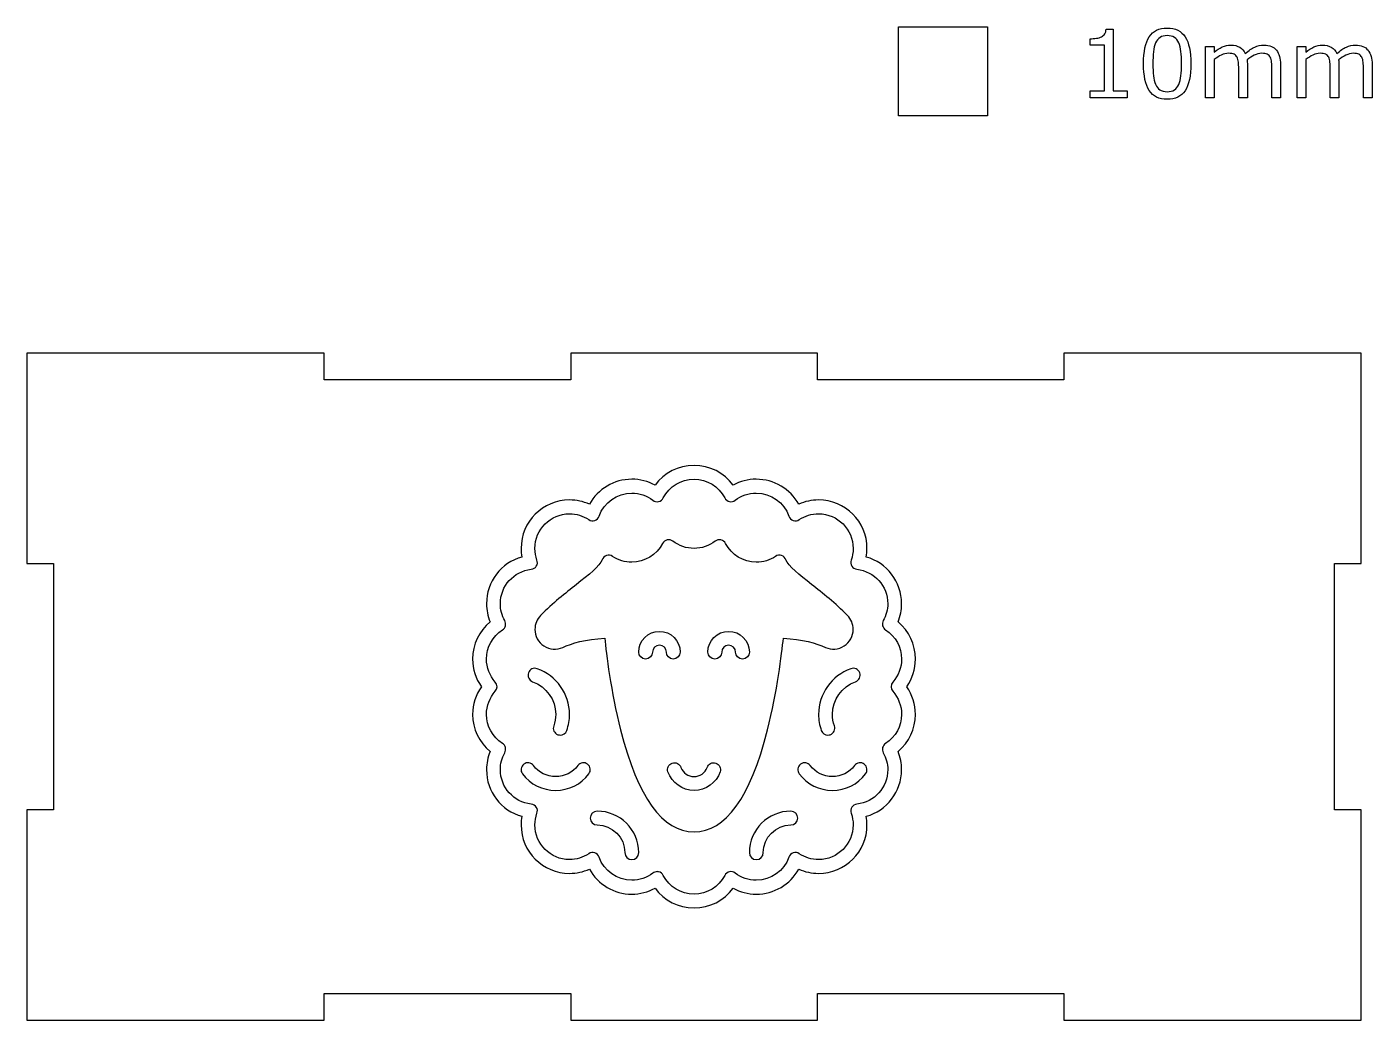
# Model space of a CAD drawing. Extents: x 0 to 15, y 10.5 to 18.
# Drawn here: x 0 to 5.95, y 13.58 to 17.98 of the extents above; entities that cross this region are included whole.
import ezdxf

# ---------------------------------------------------------------- set-up
doc = ezdxf.new("R2010")
doc.units = 0
doc.layers.get('0').update_dxf_attribs({"linetype": 'CONTINUOUS'})

msp = doc.modelspace()

# ---------------------------------------------------------------- linework, layer by layer
at = {"color": 7}
for p, q in [((3.857796, 17.980536), (4.251497, 17.980536)), ((3.857796, 17.586835), (3.857796, 17.980536)), ((4.251497, 17.980536), (4.251497, 17.586835)), ((4.70602, 17.90035), (4.70602, 17.92802)), ((4.776617, 17.970337), (4.808152, 17.970337)), ((4.808152, 17.970337), (4.808152, 17.697308)), ((4.76909, 17.90035), (4.70602, 17.90035)), ((4.76909, 17.697307), (4.76909, 17.90035)), ((5.216877, 17.666383), (5.216877, 17.893637)), ((5.216877, 17.893637), (5.255126, 17.893637)), ((5.255126, 17.893637), (5.255126, 17.868409)), ((5.62215, 17.666383), (5.62215, 17.893637)), ((5.62215, 17.893637), (5.660399, 17.893637)), ((5.660399, 17.893637), (5.660399, 17.868409)), ((5.151779, 17.817953), (5.151779, 17.817953)), ((5.255126, 17.83606), (5.255126, 17.666383)), ((5.401815, 17.81185), (5.401815, 17.666383)), ((5.548501, 17.813884), (5.548506, 17.666383)), ((5.660399, 17.83606), (5.660399, 17.666383)), ((5.807087, 17.81185), (5.807087, 17.666383)), ((5.953774, 17.813884), (5.953778, 17.666383)), ((5.363566, 17.666383), (5.363566, 17.795777)), ((5.510257, 17.666383), (5.510257, 17.795777)), ((5.768839, 17.666383), (5.768839, 17.795777)), ((5.91553, 17.666383), (5.91553, 17.795777)), ((4.70602, 17.666383), (4.70602, 17.697307)), ((4.70602, 17.697307), (4.76909, 17.697307)), ((4.808152, 17.697308), (4.870001, 17.697308)), ((4.870001, 17.697308), (4.870001, 17.666383)), ((5.09827, 17.725587), (5.098272, 17.725587)), ((4.870001, 17.666383), (4.70602, 17.666383)), ((5.255126, 17.666383), (5.216877, 17.666383)), ((5.401815, 17.666383), (5.363566, 17.666383)), ((5.548506, 17.666383), (5.510257, 17.666383)), ((5.660399, 17.666383), (5.62215, 17.666383)), ((5.807087, 17.666383), (5.768839, 17.666383)), ((5.953778, 17.666383), (5.91553, 17.666383)), ((4.251497, 17.586835), (3.857796, 17.586835)), ((3.631719, 15.374435), (3.631719, 15.374435)), ((2.799644, 15.242771), (2.799644, 15.242771)), ((3.34802, 15.273237), (3.34802, 15.273237)), ((3.16708, 15.181531), (3.16708, 15.181531)), ((3.932572, 15.181531), (3.932572, 15.181531)), ((2.238286, 15.080946), (2.238286, 15.080946)), ((3.832324, 15.038614), (3.832324, 15.038614)), ((3.503897, 14.936574), (3.503897, 14.936574)), ((2.48123, 14.716112), (2.48123, 14.716112)), ((3.706002, 14.716112), (3.706002, 14.716112)), ((3.068248, 14.681435), (3.068248, 14.681435)), ((2.524067, 14.507898), (2.524067, 14.507898)), ((3.381418, 14.507898), (3.381418, 14.507898))]:
    msp.add_line(p, q, dxfattribs=at)
at = {"color": 1}
for p, q in [((0, 16.535433), (0, 15.604803)), ((0.224016, 16.535433), (0, 16.535433)), ((1.315512, 16.535433), (0.224016, 16.535433)), ((1.315512, 16.417323), (1.315512, 16.535433)), ((3.498504, 16.535433), (2.407008, 16.535433)), ((2.407008, 16.535433), (2.407008, 16.417323)), ((3.498504, 16.417323), (3.498504, 16.535433)), ((5.905512, 16.535433), (4.59, 16.535433)), ((4.59, 16.535433), (4.59, 16.417323)), ((5.905512, 15.604803), (5.905512, 16.535433)), ((2.407008, 16.417323), (1.315512, 16.417323)), ((4.59, 16.417323), (3.498504, 16.417323)), ((0, 15.604803), (0.11811, 15.604803)), ((0.11811, 15.604803), (0.11811, 14.513307)), ((5.787402, 14.513307), (5.787402, 15.604803)), ((5.787402, 15.604803), (5.905512, 15.604803)), ((0.11811, 14.513307), (0, 14.513307)), ((0, 14.513307), (0, 13.582677)), ((5.905512, 14.513307), (5.787402, 14.513307)), ((5.905512, 13.582677), (5.905512, 14.513307)), ((1.315512, 13.582677), (1.315512, 13.700787)), ((1.315512, 13.700787), (2.407008, 13.700787)), ((2.407008, 13.700787), (2.407008, 13.582677)), ((3.498504, 13.582677), (3.498504, 13.700787)), ((3.498504, 13.700787), (4.59, 13.700787)), ((4.59, 13.700787), (4.59, 13.582677)), ((0, 13.582677), (1.315512, 13.582677)), ((2.407008, 13.582677), (3.498504, 13.582677)), ((4.59, 13.582677), (5.681496, 13.582677)), ((5.681496, 13.582677), (5.905512, 13.582677))]:
    msp.add_line(p, q, dxfattribs=at)
at = {"color": 7}
for points in [[(4.70602, 17.92802), (4.714565, 17.92802), (4.72372, 17.928698), (4.733486, 17.930054)], [(4.733486, 17.930054), (4.743251, 17.931546), (4.750643, 17.933648), (4.755662, 17.936361)], [(4.755662, 17.936361), (4.761901, 17.939752), (4.766784, 17.944024), (4.77031, 17.949179)], [(4.77031, 17.949179), (4.773972, 17.954468), (4.776075, 17.961521), (4.776617, 17.970337)], [(4.942226, 17.817546), (4.942226, 17.871393), (4.950703, 17.911133), (4.967657, 17.936768)], [(4.967657, 17.936768), (4.984611, 17.962538), (5.01106, 17.975423), (5.047002, 17.975423)], [(5.015264, 17.93392), (5.00699, 17.92863), (5.000412, 17.920628), (4.99553, 17.909913)], [(5.047002, 17.941854), (5.034253, 17.941854), (5.023673, 17.939209), (5.015264, 17.93392)], [(5.047002, 17.975423), (5.083352, 17.975423), (5.109868, 17.962335), (5.126551, 17.936158)], [(5.078537, 17.93392), (5.070399, 17.939209), (5.059887, 17.941854), (5.047002, 17.941854)], [(5.098068, 17.910319), (5.093321, 17.920763), (5.08681, 17.92863), (5.078537, 17.93392)], [(5.126551, 17.936158), (5.14337, 17.910116), (5.151779, 17.870715), (5.151779, 17.817953)], [(4.985967, 17.870647), (4.98434, 17.854506), (4.983526, 17.836806), (4.983526, 17.817546)], [(4.99553, 17.909913), (4.990918, 17.899876), (4.987731, 17.886787), (4.985967, 17.870647)], [(5.107834, 17.871664), (5.106207, 17.886855), (5.102951, 17.89974), (5.098068, 17.910319)], [(5.11048, 17.817953), (5.11048, 17.838569), (5.109598, 17.856473), (5.107834, 17.871664)], [(5.255126, 17.868409), (5.267062, 17.87831), (5.27893, 17.886041), (5.29073, 17.891602)], [(5.317992, 17.863526), (5.307548, 17.863526), (5.297037, 17.860949), (5.286457, 17.855795)], [(5.29073, 17.891602), (5.302665, 17.897163), (5.315347, 17.899944), (5.328775, 17.899944)], [(5.34322, 17.85905), (5.337387, 17.862034), (5.328978, 17.863526), (5.317992, 17.863526)], [(5.328775, 17.899944), (5.344237, 17.899944), (5.357326, 17.896688), (5.368041, 17.890178)], [(5.368041, 17.890178), (5.378891, 17.883668), (5.386961, 17.874648), (5.392251, 17.863119)], [(5.392251, 17.863119), (5.407713, 17.87614), (5.421819, 17.885499), (5.434569, 17.891195)], [(5.464683, 17.863526), (5.453969, 17.863526), (5.443254, 17.860813), (5.432539, 17.855388)], [(5.434569, 17.891195), (5.447318, 17.897027), (5.460949, 17.899944), (5.475462, 17.899944)], [(5.489911, 17.85905), (5.484079, 17.862034), (5.47567, 17.863526), (5.464683, 17.863526)], [(5.475462, 17.899944), (5.500419, 17.899944), (5.518797, 17.892348), (5.530597, 17.877157)], [(5.530597, 17.877157), (5.542533, 17.862102), (5.548501, 17.841011), (5.548501, 17.813884)], [(5.660399, 17.868409), (5.672335, 17.87831), (5.684202, 17.886041), (5.696002, 17.891602)], [(5.723265, 17.863526), (5.712821, 17.863526), (5.702309, 17.860949), (5.69173, 17.855795)], [(5.696002, 17.891602), (5.707938, 17.897163), (5.72062, 17.899944), (5.734048, 17.899944)], [(5.748493, 17.85905), (5.74266, 17.862034), (5.734251, 17.863526), (5.723265, 17.863526)], [(5.734048, 17.899944), (5.74951, 17.899944), (5.762598, 17.896688), (5.773313, 17.890178)], [(5.773313, 17.890178), (5.784164, 17.883668), (5.792234, 17.874648), (5.797524, 17.863119)], [(5.797524, 17.863119), (5.812986, 17.87614), (5.827092, 17.885499), (5.839842, 17.891195)], [(5.869956, 17.863526), (5.859241, 17.863526), (5.848526, 17.860813), (5.837811, 17.855388)], [(5.839842, 17.891195), (5.852591, 17.897027), (5.866222, 17.899944), (5.880735, 17.899944)], [(5.895183, 17.85905), (5.889351, 17.862034), (5.880942, 17.863526), (5.869956, 17.863526)], [(5.880735, 17.899944), (5.905691, 17.899944), (5.92407, 17.892348), (5.93587, 17.877157)], [(5.93587, 17.877157), (5.947806, 17.862102), (5.953774, 17.841011), (5.953774, 17.813884)], [(4.96725, 17.698732), (4.950567, 17.724502), (4.942226, 17.764107), (4.942226, 17.817546)], [(4.983526, 17.817546), (4.983526, 17.796388), (4.984272, 17.778687), (4.985763, 17.764446)], [(5.107834, 17.764242), (5.109598, 17.779162), (5.11048, 17.797066), (5.11048, 17.817953)], [(5.151779, 17.817953), (5.151779, 17.763564), (5.143234, 17.72362), (5.126144, 17.698121)], [(5.286457, 17.855795), (5.276014, 17.850641), (5.26557, 17.844063), (5.255126, 17.83606)], [(5.356647, 17.846029), (5.353528, 17.851862), (5.349052, 17.856202), (5.34322, 17.85905)], [(5.362141, 17.82426), (5.361327, 17.833348), (5.359496, 17.840604), (5.356647, 17.846029)], [(5.363566, 17.795777), (5.363566, 17.805814), (5.363091, 17.815308), (5.362141, 17.82426)], [(5.432539, 17.855388), (5.421824, 17.850098), (5.411109, 17.843317), (5.400393, 17.835043)], [(5.400393, 17.835043), (5.4008, 17.831923), (5.401139, 17.828261), (5.401409, 17.824057)], [(5.401409, 17.824057), (5.401679, 17.819988), (5.401815, 17.815919), (5.401815, 17.81185)], [(5.503339, 17.845826), (5.50022, 17.851658), (5.495744, 17.856066), (5.489911, 17.85905)], [(5.508832, 17.824057), (5.508019, 17.833144), (5.506188, 17.8404), (5.503339, 17.845826)], [(5.510257, 17.795777), (5.510257, 17.805543), (5.509782, 17.814969), (5.508832, 17.824057)], [(5.69173, 17.855795), (5.681286, 17.850641), (5.670843, 17.844063), (5.660399, 17.83606)], [(5.76192, 17.846029), (5.758801, 17.851862), (5.754325, 17.856202), (5.748493, 17.85905)], [(5.767413, 17.82426), (5.7666, 17.833348), (5.764769, 17.840604), (5.76192, 17.846029)], [(5.768839, 17.795777), (5.768839, 17.805814), (5.768364, 17.815308), (5.767413, 17.82426)], [(5.837811, 17.855388), (5.827096, 17.850098), (5.816381, 17.843317), (5.805666, 17.835043)], [(5.805666, 17.835043), (5.806073, 17.831923), (5.806411, 17.828261), (5.806681, 17.824057)], [(5.806681, 17.824057), (5.806952, 17.819988), (5.807087, 17.815919), (5.807087, 17.81185)], [(5.908611, 17.845826), (5.905492, 17.851658), (5.901016, 17.856066), (5.895183, 17.85905)], [(5.914104, 17.824057), (5.913291, 17.833144), (5.91146, 17.8404), (5.908611, 17.845826)], [(5.91553, 17.795777), (5.91553, 17.805543), (5.915054, 17.814969), (5.914104, 17.824057)], [(4.985763, 17.764446), (4.987253, 17.750204), (4.990441, 17.737455), (4.995325, 17.726197)], [(5.098272, 17.725587), (5.103019, 17.736573), (5.106206, 17.749458), (5.107834, 17.764242)], [(5.047002, 17.660076), (5.010652, 17.660076), (4.984068, 17.672961), (4.96725, 17.698732)], [(4.995325, 17.726197), (4.999801, 17.715618), (5.006108, 17.707548), (5.014246, 17.701987)], [(5.014246, 17.701987), (5.022519, 17.696426), (5.033438, 17.693645), (5.047001, 17.693645)], [(5.047001, 17.693645), (5.059751, 17.693645), (5.07033, 17.69629), (5.078739, 17.70158)], [(5.126144, 17.698121), (5.10919, 17.672758), (5.082809, 17.660076), (5.047002, 17.660076)], [(5.078739, 17.70158), (5.087149, 17.70687), (5.093659, 17.714872), (5.09827, 17.725587)], [(2.952742, 16.038883), (2.883588, 16.038883), (2.819991, 16.006043), (2.779979, 15.951387)], [(3.125506, 15.951387), (3.085494, 16.006043), (3.021897, 16.038883), (2.952742, 16.038883)], [(2.677165, 15.977643), (2.598381, 15.977643), (2.526807, 15.934316), (2.489551, 15.866953)], [(2.779979, 15.951387), (2.748639, 15.968687), (2.713649, 15.977643), (2.677165, 15.977643)], [(2.816646, 15.894664), (2.843078, 15.945799), (2.895223, 15.977643), (2.952742, 15.977643)], [(2.952742, 15.977643), (3.010262, 15.977643), (3.062407, 15.945799), (3.088839, 15.894664)], [(3.22832, 15.977643), (3.191836, 15.977643), (3.156846, 15.968687), (3.125506, 15.951387)], [(3.415934, 15.866953), (3.378678, 15.934316), (3.307104, 15.977643), (3.22832, 15.977643)], [(2.532686, 15.813981), (2.554181, 15.87522), (2.612244, 15.916404), (2.677165, 15.916404)], [(2.677165, 15.916404), (2.711337, 15.916404), (2.743687, 15.905381), (2.770701, 15.884483)], [(3.134784, 15.884483), (3.161798, 15.905381), (3.194148, 15.916404), (3.22832, 15.916404)], [(3.22832, 15.916404), (3.293241, 15.916404), (3.351304, 15.87522), (3.372799, 15.813981)], [(2.401588, 15.885784), (2.283404, 15.885784), (2.18725, 15.789638), (2.18725, 15.671446)], [(2.489551, 15.866953), (2.46207, 15.879354), (2.4322, 15.885784), (2.401588, 15.885784)], [(2.770701, 15.884483), (2.777896, 15.878895), (2.787189, 15.876828), (2.796054, 15.878818)], [(2.796054, 15.878818), (2.804926, 15.880732), (2.812474, 15.88655), (2.816646, 15.894664)], [(3.088839, 15.894664), (3.093011, 15.88655), (3.100559, 15.880732), (3.109431, 15.878818)], [(3.109431, 15.878818), (3.118295, 15.876828), (3.127589, 15.878895), (3.134784, 15.884483)], [(3.503897, 15.885784), (3.473285, 15.885784), (3.443415, 15.879354), (3.415934, 15.866953)], [(3.718235, 15.671446), (3.718235, 15.789638), (3.622081, 15.885784), (3.503897, 15.885784)], [(2.24849, 15.671446), (2.24849, 15.75588), (2.31717, 15.824545), (2.401588, 15.824545)], [(2.401588, 15.824545), (2.432078, 15.824545), (2.461526, 15.815589), (2.486741, 15.798671)], [(2.486741, 15.798671), (2.494595, 15.793389), (2.504455, 15.792088), (2.513465, 15.795073)], [(2.513465, 15.795073), (2.522459, 15.798059), (2.529555, 15.805025), (2.532686, 15.813981)], [(3.372799, 15.813981), (3.375929, 15.805025), (3.383026, 15.798059), (3.39202, 15.795073)], [(3.39202, 15.795073), (3.401022, 15.792088), (3.410882, 15.793389), (3.418743, 15.798671)], [(3.418743, 15.798671), (3.443959, 15.815589), (3.473407, 15.824545), (3.503897, 15.824545)], [(3.503897, 15.824545), (3.588315, 15.824545), (3.656995, 15.75588), (3.656995, 15.671446)], [(2.18725, 15.671446), (2.18725, 15.658433), (2.188406, 15.645573), (2.19071, 15.632942)], [(2.25753, 15.619546), (2.251529, 15.636157), (2.24849, 15.65361), (2.24849, 15.671446)], [(2.813262, 15.693186), (2.78683, 15.642051), (2.734684, 15.610207), (2.677165, 15.610207)], [(2.833854, 15.709109), (2.824974, 15.707118), (2.817434, 15.701301), (2.813262, 15.693186)], [(2.859207, 15.703367), (2.852019, 15.708955), (2.842741, 15.711022), (2.833854, 15.709109)], [(2.952742, 15.671446), (2.918571, 15.671446), (2.886221, 15.682469), (2.859207, 15.703367)], [(3.046278, 15.703367), (3.019264, 15.682469), (2.986914, 15.671446), (2.952742, 15.671446)], [(3.071631, 15.709109), (3.062767, 15.711022), (3.053474, 15.708955), (3.046278, 15.703367)], [(3.092223, 15.693186), (3.088051, 15.701301), (3.080511, 15.707118), (3.071631, 15.709109)], [(3.22832, 15.610207), (3.170801, 15.610207), (3.118655, 15.642051), (3.092223, 15.693186)], [(3.656995, 15.671446), (3.656995, 15.65361), (3.653956, 15.636157), (3.647955, 15.619546)], [(3.714775, 15.632942), (3.717079, 15.645573), (3.718235, 15.658433), (3.718235, 15.671446)], [(2.19071, 15.632942), (2.099395, 15.607681), (2.034152, 15.524319), (2.034152, 15.426489)], [(2.25469, 15.592907), (2.259674, 15.600868), (2.260722, 15.610666), (2.25753, 15.619546)], [(2.546067, 15.620771), (2.536636, 15.593902), (2.486068, 15.55402), (2.432529, 15.511841)], [(2.565289, 15.639678), (2.556294, 15.636693), (2.549198, 15.629727), (2.546067, 15.620771)], [(2.592012, 15.636081), (2.58415, 15.641363), (2.574275, 15.642664), (2.565289, 15.639678)], [(2.677165, 15.610207), (2.646676, 15.610207), (2.617227, 15.619163), (2.592012, 15.636081)], [(3.313473, 15.636081), (3.288258, 15.619163), (3.258809, 15.610207), (3.22832, 15.610207)], [(3.340196, 15.639678), (3.331202, 15.642664), (3.321335, 15.641363), (3.313473, 15.636081)], [(3.359418, 15.620771), (3.356287, 15.629727), (3.349191, 15.636693), (3.340196, 15.639678)], [(3.472956, 15.511841), (3.419417, 15.55402), (3.368849, 15.593902), (3.359418, 15.620771)], [(3.647955, 15.619546), (3.644763, 15.610666), (3.645811, 15.600868), (3.650795, 15.592907)], [(3.871333, 15.426489), (3.871333, 15.524319), (3.80609, 15.607681), (3.714775, 15.632942)], [(2.095391, 15.426489), (2.095391, 15.504952), (2.154112, 15.570325), (2.231986, 15.578669)], [(2.231986, 15.578669), (2.241332, 15.579664), (2.249699, 15.584946), (2.25469, 15.592907)], [(3.650795, 15.592907), (3.655786, 15.584946), (3.664153, 15.579664), (3.673499, 15.578669)], [(3.673499, 15.578669), (3.751373, 15.570325), (3.810094, 15.504952), (3.810094, 15.426489)], [(2.432529, 15.511841), (2.383163, 15.472954), (2.327198, 15.428785), (2.273766, 15.374435)], [(3.631719, 15.374435), (3.578287, 15.428785), (3.522322, 15.472954), (3.472956, 15.511841)], [(2.034152, 15.426489), (2.034152, 15.398855), (2.039526, 15.37145), (2.049844, 15.346036)], [(2.11508, 15.351394), (2.102204, 15.374206), (2.095391, 15.400233), (2.095391, 15.426489)], [(3.810094, 15.426489), (3.810094, 15.400233), (3.803281, 15.374206), (3.790405, 15.351394)], [(3.85564, 15.346036), (3.865959, 15.37145), (3.871333, 15.398855), (3.871333, 15.426489)], [(2.273766, 15.374435), (2.257461, 15.357824), (2.24849, 15.335931), (2.24849, 15.312813)], [(3.656995, 15.312813), (3.656995, 15.335931), (3.648024, 15.357824), (3.631719, 15.374435)], [(2.049844, 15.346036), (2.001243, 15.305541), (1.972912, 15.245756), (1.972912, 15.181531)], [(2.034152, 15.181531), (2.034152, 15.233968), (2.060607, 15.282194), (2.104914, 15.310593)], [(2.104914, 15.310593), (2.118609, 15.31932), (2.123071, 15.337233), (2.11508, 15.351394)], [(2.24849, 15.312813), (2.24849, 15.282959), (2.263447, 15.255478), (2.288494, 15.23925)], [(2.707785, 15.212151), (2.707785, 15.262827), (2.748991, 15.30401), (2.799644, 15.30401)], [(2.799644, 15.30401), (2.850297, 15.30401), (2.891503, 15.262827), (2.891503, 15.212151)], [(3.013982, 15.212151), (3.013982, 15.262827), (3.055188, 15.30401), (3.105841, 15.30401)], [(3.105841, 15.30401), (3.156493, 15.30401), (3.1977, 15.262827), (3.1977, 15.212151)], [(3.616991, 15.23925), (3.642038, 15.255478), (3.656995, 15.282959), (3.656995, 15.312813)], [(3.790405, 15.351394), (3.782413, 15.337233), (3.786876, 15.31932), (3.800571, 15.310593)], [(3.800571, 15.310593), (3.844878, 15.282194), (3.871333, 15.233968), (3.871333, 15.181531)], [(3.932572, 15.181531), (3.932572, 15.245756), (3.904242, 15.305541), (3.85564, 15.346036)], [(2.371619, 15.232896), (2.410866, 15.250502), (2.473659, 15.270941), (2.557465, 15.273237)], [(2.557465, 15.273237), (2.564186, 15.207482), (2.584403, 15.0367), (2.627401, 14.867756)], [(2.799644, 15.242771), (2.782757, 15.242771), (2.769024, 15.229068), (2.769024, 15.212151)], [(2.830264, 15.212151), (2.830264, 15.229068), (2.816531, 15.242771), (2.799644, 15.242771)], [(3.105841, 15.242771), (3.088954, 15.242771), (3.075221, 15.229068), (3.075221, 15.212151)], [(3.136461, 15.212151), (3.136461, 15.229068), (3.122728, 15.242771), (3.105841, 15.242771)], [(3.278084, 14.867756), (3.321082, 15.0367), (3.341299, 15.207482), (3.34802, 15.273237)], [(3.34802, 15.273237), (3.431818, 15.270941), (3.494627, 15.250502), (3.533873, 15.232896)], [(2.288494, 15.23925), (2.313457, 15.223098), (2.344521, 15.220725), (2.371619, 15.232896)], [(2.738405, 15.181531), (2.721495, 15.181531), (2.707785, 15.195234), (2.707785, 15.212151)], [(2.769024, 15.212151), (2.769024, 15.195234), (2.755314, 15.181531), (2.738405, 15.181531)], [(2.860883, 15.181531), (2.843974, 15.181531), (2.830264, 15.195234), (2.830264, 15.212151)], [(2.891503, 15.212151), (2.891503, 15.195234), (2.877793, 15.181531), (2.860883, 15.181531)], [(3.044602, 15.181531), (3.027692, 15.181531), (3.013982, 15.195234), (3.013982, 15.212151)], [(3.075221, 15.212151), (3.075221, 15.195234), (3.061511, 15.181531), (3.044602, 15.181531)], [(3.16708, 15.181531), (3.150171, 15.181531), (3.136461, 15.195234), (3.136461, 15.212151)], [(3.1977, 15.212151), (3.1977, 15.195234), (3.18399, 15.181531), (3.16708, 15.181531)], [(3.533873, 15.232896), (3.560957, 15.220725), (3.592036, 15.223174), (3.616991, 15.23925)], [(1.972912, 15.181531), (1.972912, 15.137439), (1.986423, 15.094801), (2.011371, 15.059053)], [(2.073161, 15.079491), (2.048007, 15.107585), (2.034152, 15.143793), (2.034152, 15.181531)], [(2.258694, 15.13874), (2.242748, 15.144328), (2.225265, 15.135985), (2.219623, 15.120062)], [(2.401588, 14.936574), (2.401588, 15.027285), (2.344169, 15.108503), (2.258694, 15.13874)], [(3.646791, 15.13874), (3.561316, 15.108503), (3.503897, 15.027285), (3.503897, 14.936574)], [(3.685862, 15.120062), (3.680228, 15.135985), (3.662721, 15.144328), (3.646791, 15.13874)], [(3.871333, 15.181531), (3.871333, 15.143793), (3.857478, 15.107585), (3.832324, 15.079491)], [(3.894114, 15.059053), (3.919061, 15.094801), (3.932572, 15.137439), (3.932572, 15.181531)], [(2.073161, 15.038614), (2.083572, 15.05025), (2.083572, 15.067856), (2.073161, 15.079491)], [(2.219623, 15.120062), (2.213989, 15.10414), (2.22234, 15.08661), (2.238286, 15.080946)], [(2.238286, 15.080946), (2.299334, 15.059359), (2.340349, 15.001335), (2.340349, 14.936574)], [(3.565136, 14.936574), (3.565136, 15.001335), (3.606151, 15.059359), (3.667199, 15.080946)], [(3.667199, 15.080946), (3.683144, 15.08661), (3.691496, 15.10414), (3.685862, 15.120062)], [(3.832324, 15.079491), (3.821913, 15.067856), (3.821913, 15.05025), (3.832324, 15.038614)], [(2.011371, 15.059053), (1.986423, 15.023304), (1.972912, 14.980666), (1.972912, 14.936574)], [(2.034152, 14.936574), (2.034152, 14.974313), (2.048007, 15.01052), (2.073161, 15.038614)], [(3.832324, 15.038614), (3.857478, 15.01052), (3.871333, 14.974313), (3.871333, 14.936574)], [(3.932572, 14.936574), (3.932572, 14.980666), (3.919061, 15.023304), (3.894114, 15.059053)], [(1.972912, 14.936574), (1.972912, 14.872349), (2.001243, 14.812564), (2.049844, 14.77207)], [(2.104914, 14.807512), (2.060607, 14.835912), (2.034152, 14.884138), (2.034152, 14.936574)], [(2.331645, 14.885516), (2.326011, 14.869593), (2.33437, 14.852064), (2.350315, 14.846475)], [(2.340349, 14.936574), (2.340349, 14.919044), (2.337417, 14.901897), (2.331645, 14.885516)], [(2.389386, 14.865154), (2.397477, 14.888042), (2.401588, 14.912078), (2.401588, 14.936574)], [(3.503897, 14.936574), (3.503897, 14.912078), (3.508007, 14.888042), (3.516099, 14.865154)], [(3.555169, 14.846475), (3.571115, 14.852064), (3.579474, 14.869593), (3.57384, 14.885516)], [(3.57384, 14.885516), (3.568068, 14.901897), (3.565136, 14.919044), (3.565136, 14.936574)], [(3.871333, 14.936574), (3.871333, 14.884138), (3.844878, 14.835912), (3.800571, 14.807512)], [(3.85564, 14.77207), (3.904242, 14.812564), (3.932572, 14.872349), (3.932572, 14.936574)], [(2.350315, 14.846475), (2.353684, 14.845251), (2.357128, 14.844715), (2.360512, 14.844715)], [(2.360512, 14.844715), (2.373127, 14.844715), (2.384946, 14.852599), (2.389386, 14.865154)], [(2.627401, 14.867756), (2.703674, 14.568066), (2.81314, 14.416039), (2.952742, 14.416039)], [(2.952742, 14.416039), (3.092345, 14.416039), (3.201811, 14.568066), (3.278084, 14.867756)], [(3.516099, 14.865154), (3.520546, 14.852599), (3.532358, 14.844715), (3.544973, 14.844715)], [(3.544973, 14.844715), (3.548357, 14.844715), (3.551801, 14.845251), (3.555169, 14.846475)], [(2.049844, 14.77207), (2.039526, 14.746655), (2.034152, 14.719251), (2.034152, 14.691616)], [(2.095391, 14.691616), (2.095391, 14.717873), (2.102204, 14.7439), (2.11508, 14.766711)], [(2.11508, 14.766711), (2.123071, 14.780873), (2.118609, 14.798785), (2.104914, 14.807512)], [(3.800571, 14.807512), (3.786876, 14.798785), (3.782413, 14.780873), (3.790405, 14.766711)], [(3.790405, 14.766711), (3.803281, 14.7439), (3.810094, 14.717873), (3.810094, 14.691616)], [(3.871333, 14.691616), (3.871333, 14.719251), (3.865959, 14.746655), (3.85564, 14.77207)], [(2.199483, 14.716112), (2.185957, 14.705931), (2.183231, 14.686717), (2.19339, 14.673245)], [(2.24235, 14.709988), (2.232192, 14.723537), (2.212994, 14.726217), (2.199483, 14.716112)], [(2.340349, 14.660997), (2.301462, 14.660997), (2.265744, 14.678833), (2.24235, 14.709988)], [(2.438355, 14.709988), (2.414961, 14.678833), (2.379243, 14.660997), (2.340349, 14.660997)], [(2.48123, 14.716112), (2.467711, 14.726293), (2.448513, 14.723537), (2.438355, 14.709988)], [(2.487323, 14.673245), (2.497474, 14.686717), (2.494748, 14.705931), (2.48123, 14.716112)], [(2.837245, 14.681435), (2.831611, 14.697358), (2.83997, 14.714887), (2.855915, 14.720475)], [(2.855915, 14.720475), (2.871838, 14.72614), (2.889344, 14.717796), (2.894986, 14.701797)], [(3.010506, 14.701797), (3.016141, 14.717796), (3.03364, 14.72614), (3.049577, 14.720475)], [(3.049577, 14.720475), (3.065522, 14.714887), (3.073882, 14.697358), (3.068248, 14.681435)], [(3.424255, 14.716112), (3.410736, 14.705931), (3.408011, 14.686717), (3.418162, 14.673245)], [(3.46713, 14.709988), (3.456972, 14.723537), (3.437774, 14.726293), (3.424255, 14.716112)], [(3.565136, 14.660997), (3.526242, 14.660997), (3.490524, 14.678833), (3.46713, 14.709988)], [(3.663134, 14.709988), (3.639741, 14.678833), (3.604023, 14.660997), (3.565136, 14.660997)], [(3.706002, 14.716112), (3.692491, 14.726217), (3.673293, 14.723537), (3.663134, 14.709988)], [(3.712095, 14.673245), (3.722253, 14.686717), (3.719528, 14.705931), (3.706002, 14.716112)], [(2.034152, 14.691616), (2.034152, 14.593863), (2.099395, 14.510424), (2.19071, 14.485163)], [(2.231986, 14.539437), (2.154112, 14.54778), (2.095391, 14.613153), (2.095391, 14.691616)], [(2.19339, 14.673245), (2.228457, 14.62655), (2.282018, 14.599757), (2.340349, 14.599757)], [(2.340349, 14.599757), (2.398679, 14.599757), (2.452248, 14.62655), (2.487323, 14.673245)], [(2.952742, 14.599757), (2.900919, 14.599757), (2.854507, 14.632597), (2.837245, 14.681435)], [(2.894986, 14.701797), (2.903613, 14.677378), (2.926823, 14.660997), (2.952742, 14.660997)], [(2.952742, 14.660997), (2.978662, 14.660997), (3.001872, 14.677378), (3.010506, 14.701797)], [(3.068248, 14.681435), (3.050978, 14.632597), (3.004566, 14.599757), (2.952742, 14.599757)], [(3.418162, 14.673245), (3.453237, 14.62655), (3.506806, 14.599757), (3.565136, 14.599757)], [(3.565136, 14.599757), (3.623467, 14.599757), (3.677028, 14.62655), (3.712095, 14.673245)], [(3.810094, 14.691616), (3.810094, 14.613153), (3.751373, 14.54778), (3.673499, 14.539437)], [(3.714775, 14.485163), (3.80609, 14.510424), (3.871333, 14.593863), (3.871333, 14.691616)], [(2.25469, 14.525198), (2.249699, 14.53316), (2.241332, 14.538441), (2.231986, 14.539437)], [(3.673499, 14.539437), (3.664153, 14.538441), (3.655786, 14.53316), (3.650795, 14.525198)], [(2.19071, 14.485163), (2.188406, 14.472533), (2.18725, 14.459672), (2.18725, 14.446659)], [(2.24849, 14.446659), (2.24849, 14.464495), (2.251529, 14.481948), (2.25753, 14.498559)], [(2.25753, 14.498559), (2.260722, 14.507439), (2.259674, 14.517237), (2.25469, 14.525198)], [(2.524067, 14.507898), (2.507157, 14.507898), (2.493447, 14.494196), (2.493447, 14.477279)], [(2.493447, 14.477279), (2.493447, 14.460361), (2.507157, 14.446659), (2.524067, 14.446659)], [(2.707785, 14.32418), (2.707785, 14.425455), (2.625372, 14.507898), (2.524067, 14.507898)], [(3.381418, 14.507898), (3.280113, 14.507898), (3.1977, 14.425455), (3.1977, 14.32418)], [(3.412038, 14.477279), (3.412038, 14.494196), (3.398328, 14.507898), (3.381418, 14.507898)], [(3.381418, 14.446659), (3.398328, 14.446659), (3.412038, 14.460361), (3.412038, 14.477279)], [(3.650795, 14.525198), (3.645811, 14.517237), (3.644763, 14.507439), (3.647955, 14.498559)], [(3.647955, 14.498559), (3.653956, 14.481948), (3.656995, 14.464495), (3.656995, 14.446659)], [(3.718235, 14.446659), (3.718235, 14.459672), (3.717079, 14.472533), (3.714775, 14.485163)], [(2.18725, 14.446659), (2.18725, 14.328467), (2.283404, 14.232321), (2.401588, 14.232321)], [(2.401588, 14.293561), (2.31717, 14.293561), (2.24849, 14.362225), (2.24849, 14.446659)], [(2.524067, 14.446659), (2.591599, 14.446659), (2.646546, 14.391697), (2.646546, 14.32418)], [(3.258939, 14.32418), (3.258939, 14.391697), (3.313886, 14.446659), (3.381418, 14.446659)], [(3.503897, 14.232321), (3.622081, 14.232321), (3.718235, 14.328467), (3.718235, 14.446659)], [(3.656995, 14.446659), (3.656995, 14.362225), (3.588315, 14.293561), (3.503897, 14.293561)], [(2.486741, 14.319434), (2.461526, 14.302517), (2.432078, 14.293561), (2.401588, 14.293561)], [(2.513465, 14.323032), (2.504455, 14.326017), (2.494595, 14.324716), (2.486741, 14.319434)], [(2.532686, 14.304124), (2.529555, 14.313081), (2.522459, 14.320047), (2.513465, 14.323032)], [(2.677165, 14.201701), (2.612244, 14.201701), (2.554181, 14.242885), (2.532686, 14.304124)], [(2.646546, 14.32418), (2.646546, 14.307263), (2.660256, 14.293561), (2.677165, 14.293561)], [(2.677165, 14.293561), (2.694075, 14.293561), (2.707785, 14.307263), (2.707785, 14.32418)], [(3.1977, 14.32418), (3.1977, 14.307263), (3.21141, 14.293561), (3.22832, 14.293561)], [(3.22832, 14.293561), (3.245229, 14.293561), (3.258939, 14.307263), (3.258939, 14.32418)], [(3.372799, 14.304124), (3.351304, 14.242885), (3.293241, 14.201701), (3.22832, 14.201701)], [(3.39202, 14.323032), (3.383026, 14.320047), (3.375929, 14.313081), (3.372799, 14.304124)], [(3.418743, 14.319434), (3.410882, 14.324716), (3.401022, 14.326017), (3.39202, 14.323032)], [(3.503897, 14.293561), (3.473407, 14.293561), (3.443959, 14.302517), (3.418743, 14.319434)], [(2.401588, 14.232321), (2.4322, 14.232321), (2.46207, 14.238751), (2.489551, 14.251152)], [(2.489551, 14.251152), (2.526807, 14.183789), (2.598381, 14.140462), (2.677165, 14.140462)], [(2.770701, 14.233622), (2.743687, 14.212725), (2.711337, 14.201701), (2.677165, 14.201701)], [(2.78944, 14.240053), (2.782719, 14.240053), (2.776113, 14.237833), (2.770701, 14.233622)], [(2.796054, 14.239364), (2.793865, 14.239823), (2.791645, 14.240053), (2.78944, 14.240053)], [(2.816646, 14.223441), (2.812474, 14.231556), (2.804926, 14.237373), (2.796054, 14.239364)], [(3.109431, 14.239364), (3.100559, 14.237373), (3.093011, 14.231556), (3.088839, 14.223441)], [(3.134784, 14.233622), (3.127596, 14.239211), (3.118318, 14.241277), (3.109431, 14.239364)], [(3.22832, 14.201701), (3.194148, 14.201701), (3.161798, 14.212725), (3.134784, 14.233622)], [(3.22832, 14.140462), (3.307104, 14.140462), (3.378678, 14.183789), (3.415934, 14.251152)], [(3.415934, 14.251152), (3.443415, 14.238751), (3.473285, 14.232321), (3.503897, 14.232321)], [(2.952742, 14.140462), (2.895223, 14.140462), (2.843078, 14.172307), (2.816646, 14.223441)], [(3.088839, 14.223441), (3.062407, 14.172307), (3.010262, 14.140462), (2.952742, 14.140462)], [(2.677165, 14.140462), (2.713649, 14.140462), (2.748639, 14.149418), (2.779979, 14.166718)], [(2.779979, 14.166718), (2.819991, 14.112062), (2.883588, 14.079223), (2.952742, 14.079223)], [(2.952742, 14.079223), (3.021897, 14.079223), (3.085494, 14.112062), (3.125506, 14.166718)], [(3.125506, 14.166718), (3.156846, 14.149418), (3.191836, 14.140462), (3.22832, 14.140462)]]:
    msp.add_open_spline(points, degree=3, dxfattribs=at)

doc.saveas('drawing.dxf')
